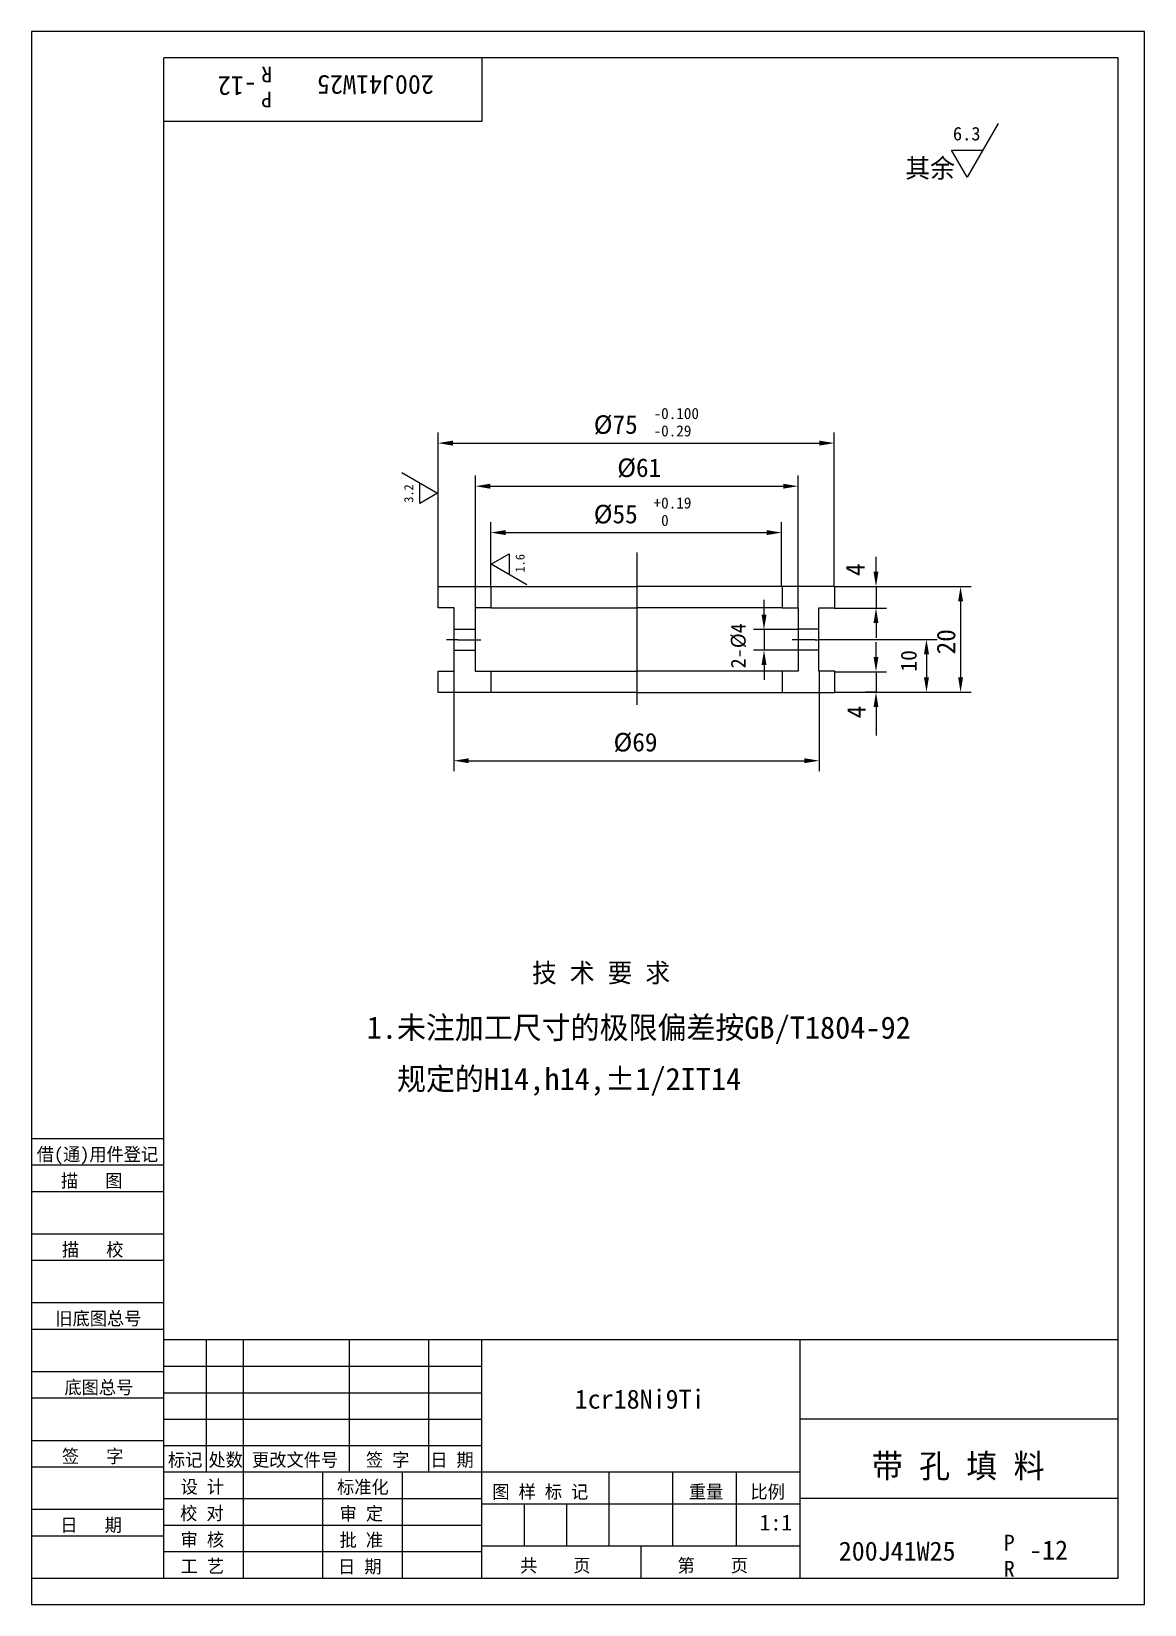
# Model space of a CAD drawing. Header units: metres. Extents: x 0 to 210, y 0 to 297.
import ezdxf

# ---------------------------------------------------------------- set-up
doc = ezdxf.new("R2010")
doc.units = ezdxf.units.M
for name, color, linetype in [('C', 6, 'Continuous'), ('D', 1, 'Continuous'), ('FL', 5, 'Continuous'), ('T', 7, 'Continuous'), ('TL', 4, 'Continuous')]:
    doc.layers.add(name, color=color, linetype=linetype)

# ---------------------------------------------------------------- blocks, each defined once
blk = doc.blocks.new('TUKUN4')
at = {"layer": 'FL'}
for p, q in [((0, 297), (0, 0)), ((210, 297), (0, 297)), ((210, 0), (210, 297)), ((0, 78), (25, 78)), ((0, 70), (25, 70)), ((0, 65), (25, 65)), ((0, 57), (25, 57)), ((0, 52), (25, 52)), ((33, 25), (33, 50)), ((40, 5), (40, 50)), ((60, 25), (60, 50)), ((75, 25), (75, 50)), ((25, 45), (85, 45)), ((0, 44), (25, 44)), ((0, 39), (25, 39)), ((25, 40), (85, 40)), ((25, 35), (85, 35)), ((0, 31), (25, 31)), ((25, 30), (85, 30)), ((0, 26), (25, 26)), ((70, 5), (70, 25)), ((0, 18), (25, 18)), ((25, 20), (85, 20)), ((25, 15), (85, 15)), ((0, 13), (25, 13)), ((25, 10), (85, 10)), ((0, 0), (210, 0))]:
    blk.add_line(p, q, dxfattribs=at)
at = {"layer": 'TL'}
for p, q in [((25, 5), (25, 292)), ((205, 292), (25, 292)), ((85, 292), (85, 280)), ((205, 5), (205, 292)), ((85, 280), (25, 280)), ((0, 88), (25, 88)), ((0, 83), (25, 83)), ((205, 50), (25, 50)), ((85, 5), (85, 50)), ((145, 5), (145, 50)), ((205, 35), (145, 35)), ((145, 25), (25, 25)), ((55, 5), (55, 25)), ((109, 11), (109, 25)), ((121, 11), (121, 25)), ((133, 11), (133, 25)), ((85, 19), (145, 19)), ((93, 11), (93, 19)), ((101, 11), (101, 19)), ((205, 20), (145, 20)), ((145, 11), (85, 11)), ((115, 5), (115, 11)), ((0, 5), (205, 5))]:
    blk.add_line(p, q, dxfattribs=at)
at = {"layer": 'T'}
for s, p in [('借(通)用件登记', (1, 83.76)), ('描   图', (5.56, 78.76)), ('描   校', (5.74, 65.76)), ('旧底图总号', (4.49, 52.76)), ('底图总号', (6.22, 39.76)), ('签   字', (5.74, 26.76)), ('标记', (25.75, 26.07)), ('处数', (33.38, 26.07)), ('更改文件号', (41.61, 26.07)), ('签 字', (63.1, 26.07)), ('日 期', (75.23, 26.07)), ('设 计', (28.14, 20.99)), ('标准化', (57.65, 20.93)), ('图 样 标 记', (86.95, 20.04)), ('重量', (124.03, 20.04)), ('比例', (135.64, 20.04)), ('校 对', (28.05, 15.99)), ('审 定', (58.13, 15.93)), ('日   期', (5.45, 13.76)), ('审 核', (28.14, 10.99)), ('批 准', (58.13, 10.93)), ('共    页', (92.18, 6.13)), ('第    页', (121.9, 6.13)), ('工 艺', (28.14, 5.99)), ('日 期', (57.84, 5.93))]:
    blk.add_text(s, height=2.5, dxfattribs=at).set_placement(p)

msp = doc.modelspace()

# ---------------------------------------------------------------- linework, layer by layer
at = {"layer": 'C'}
for p, q in [((114.26, 169.87), (114.26, 198.64)), ((80.46, 182.14), (78.3, 182.14)), ((80.46, 182.14), (84.81, 182.14)), ((147.86, 182.14), (143.51, 182.14)), ((147.86, 182.14), (148.57, 182.14))]:
    msp.add_line(p, q, dxfattribs=at)
at = {"layer": 'D'}
for p, q in [((182.38, 279.65), (176.52, 269.51)), ((173.6, 274.58), (179.45, 274.58)), ((176.52, 269.51), (173.6, 274.58)), ((76.71, 192.2), (76.71, 221.28)), ((151.47, 192.2), (151.47, 221.28)), ((79.51, 219.28), (148.67, 219.28)), ((69.87, 213.72), (76.63, 209.82)), ((73.25, 207.86), (73.25, 211.77)), ((83.75, 188.13), (83.75, 213.14)), ((86.55, 211.14), (141.83, 211.14)), ((144.63, 188.13), (144.63, 213.14)), ((76.63, 209.82), (73.25, 207.86)), ((86.65, 192.2), (86.65, 204.38)), ((89.45, 202.38), (138.73, 202.38)), ((141.53, 192.2), (141.53, 204.38)), ((86.72, 196.44), (90.1, 198.39)), ((93.48, 192.53), (86.72, 196.44)), ((90.1, 198.39), (90.1, 194.48)), ((159.34, 195), (159.34, 197.8)), ((151.47, 192.2), (161.34, 192.2)), ((159.34, 192.2), (159.34, 188.13)), ((161.34, 192.2), (177.29, 192.2)), ((138.21, 186.86), (138.21, 189.66)), ((151.47, 188.13), (161.34, 188.13)), ((175.29, 189.4), (175.29, 175.05)), ((159.34, 185.33), (159.34, 182.53)), ((144.63, 184.06), (136.21, 184.06)), ((138.21, 184.06), (138.21, 180.19)), ((148.57, 182.23), (170.86, 182.23)), ((159.34, 178.92), (159.34, 181.72)), ((144.63, 180.19), (136.21, 180.19)), ((168.86, 179.43), (168.86, 175.05)), ((79.71, 176.15), (79.71, 157.32)), ((138.21, 177.39), (138.21, 174.59)), ((148.61, 176.15), (148.61, 157.32)), ((151.47, 176.12), (161.34, 176.12)), ((159.34, 176.12), (159.34, 172.25)), ((151.47, 172.25), (170.86, 172.25)), ((159.34, 172.25), (157.34, 172.25)), ((159.34, 169.45), (159.34, 166.65)), ((170.86, 172.25), (177.29, 172.25)), ((159.34, 166.65), (159.34, 164.06)), ((82.51, 159.32), (145.81, 159.32))]:
    msp.add_line(p, q, dxfattribs=at)
for points in [[(79.51, 219.75), (79.51, 218.81), (76.71, 219.28)], [(148.67, 219.75), (148.67, 218.81), (151.47, 219.28)], [(86.55, 211.61), (86.55, 210.67), (83.75, 211.14)], [(141.83, 211.61), (141.83, 210.67), (144.63, 211.14)], [(89.45, 202.85), (89.45, 201.92), (86.65, 202.38)], [(138.73, 202.85), (138.73, 201.92), (141.53, 202.38)], [(158.87, 195), (159.8, 195), (159.34, 192.2)], [(174.83, 189.4), (175.76, 189.4), (175.29, 192.2)], [(158.87, 185.33), (159.8, 185.33), (159.34, 188.13)], [(137.75, 186.86), (138.68, 186.86), (138.21, 184.06)], [(168.39, 179.43), (169.33, 179.43), (168.86, 182.23)], [(137.75, 177.39), (138.68, 177.39), (138.21, 180.19)], [(158.87, 178.92), (159.8, 178.92), (159.34, 176.12)], [(168.39, 175.05), (169.33, 175.05), (168.86, 172.25)], [(174.83, 175.05), (175.76, 175.05), (175.29, 172.25)], [(158.87, 169.45), (159.8, 169.45), (159.34, 172.25)], [(82.51, 159.78), (82.51, 158.85), (79.71, 159.32)], [(145.81, 159.78), (145.81, 158.85), (148.61, 159.32)]]:
    msp.add_solid(points, dxfattribs=at)
at = {"layer": 'TL'}
for p, q in [((76.76, 192.21), (86.65, 192.21)), ((76.76, 188.21), (76.76, 192.21)), ((86.65, 192.21), (114.26, 192.21)), ((86.68, 192.21), (86.68, 188.21)), ((141.53, 192.21), (114.07, 192.21)), ((151.57, 192.21), (141.53, 192.21)), ((141.65, 192.21), (141.65, 188.21)), ((151.57, 188.21), (151.57, 192.21)), ((79.76, 188.21), (76.76, 188.21)), ((79.76, 184.06), (79.76, 188.21)), ((86.68, 188.21), (83.68, 188.21)), ((83.68, 188.21), (83.68, 184.06)), ((86.68, 188.21), (114.16, 188.21)), ((141.65, 188.21), (114.16, 188.21)), ((141.65, 188.21), (144.65, 188.21)), ((144.65, 188.21), (144.65, 184.06)), ((148.57, 188.21), (151.57, 188.21)), ((148.57, 184.06), (148.57, 188.21)), ((79.69, 184.13), (83.74, 184.13)), ((79.76, 180.19), (79.76, 184.06)), ((83.68, 184.06), (83.68, 180.19)), ((148.64, 184.13), (144.59, 184.13)), ((144.65, 184.06), (144.65, 180.19)), ((148.57, 180.19), (148.57, 184.06)), ((79.69, 180.16), (83.74, 180.16)), ((79.76, 176.21), (79.76, 180.19)), ((83.68, 180.19), (83.68, 176.21)), ((148.64, 180.16), (144.59, 180.16)), ((144.65, 180.19), (144.65, 176.21)), ((148.57, 176.21), (148.57, 180.19)), ((76.76, 176.21), (79.76, 176.21)), ((76.76, 172.21), (76.76, 176.21)), ((83.68, 176.21), (86.68, 176.21)), ((86.68, 176.21), (114.16, 176.21)), ((86.68, 176.21), (86.68, 172.22)), ((141.65, 176.21), (114.16, 176.21)), ((144.65, 176.21), (141.65, 176.21)), ((141.65, 176.21), (141.65, 172.22)), ((151.57, 176.21), (148.57, 176.21)), ((151.57, 172.21), (151.57, 176.21)), ((86.65, 172.21), (76.76, 172.21)), ((114.26, 172.21), (86.65, 172.21)), ((114.07, 172.21), (141.53, 172.21)), ((141.53, 172.21), (151.57, 172.21))]:
    msp.add_line(p, q, dxfattribs=at)

# ---------------------------------------------------------------- block references
at = {"layer": 'D'}
msp.add_blockref('TUKUN4', (0, 0), dxfattribs=at)

# ---------------------------------------------------------------- texts
for s, height, rotation, p in [('-12', 3.6, 180, (42.52, 288.53)), ('R', 3, 180, (45.39, 290.38)), ('200J41W25', 3.6, 180, (75.92, 288.73)), ('P', 3, 180, (45.39, 285.65)), ('3.2', 1.7, 90, (72.02, 208.03)), ('1.6', 1.7, 90, (93.03, 194.86)), ('4', 3.5, 90, (157.17, 194.19)), ('2-%%C4', 2.8, 90, (134.74, 176.74)), ('20', 3.5, 90, (174.3, 179.39)), ('10', 3, 90, (167, 176.12)), ('4', 3.5, 90, (157.38, 167.32))]:
    msp.add_text(s, height=height, rotation=rotation, dxfattribs=at).set_placement(p)
for s, height, p in [('6.3', 2.55, (173.85, 276.43)), ('其余', 3.6, (164.87, 269.39)), ('-0.100', 2.1, (117.37, 223.83)), ('%%c75', 3.5, (106.09, 221.03)), ('-0.29', 2.1, (117.37, 220.54)), ('%%c61', 3.5, (110.52, 212.89)), ('+0.19', 2.1, (117.37, 206.93)), ('%%C55', 3.5, (106.09, 204.13)), (' 0', 2.1, (117.37, 203.64)), ('%%C69', 3.5, (109.82, 161.07)), ('技 术 要 求', 3.6, (94.43, 117.47)), ('1.未注加工尺寸的极限偏差按GB/T1804-92', 4.2, (63.25, 106.83)), ('  规定的H14,h14,%%P1/2IT14', 4.2, (63.25, 97.13)), ('1cr18Ni9Ti', 3.6, (102.5, 36.98)), ('带 孔 填 料', 4.5, (158.56, 23.91)), ('1:1', 3, (137.39, 13.98)), ('200J41W25', 3.6, (152.31, 8.29)), ('P', 3, (183.47, 10.18)), ('-12', 3.6, (188.23, 8.5)), ('R', 3, (183.47, 5.24))]:
    msp.add_text(s, height=height, dxfattribs=at).set_placement(p)

doc.saveas('drawing.dxf')
